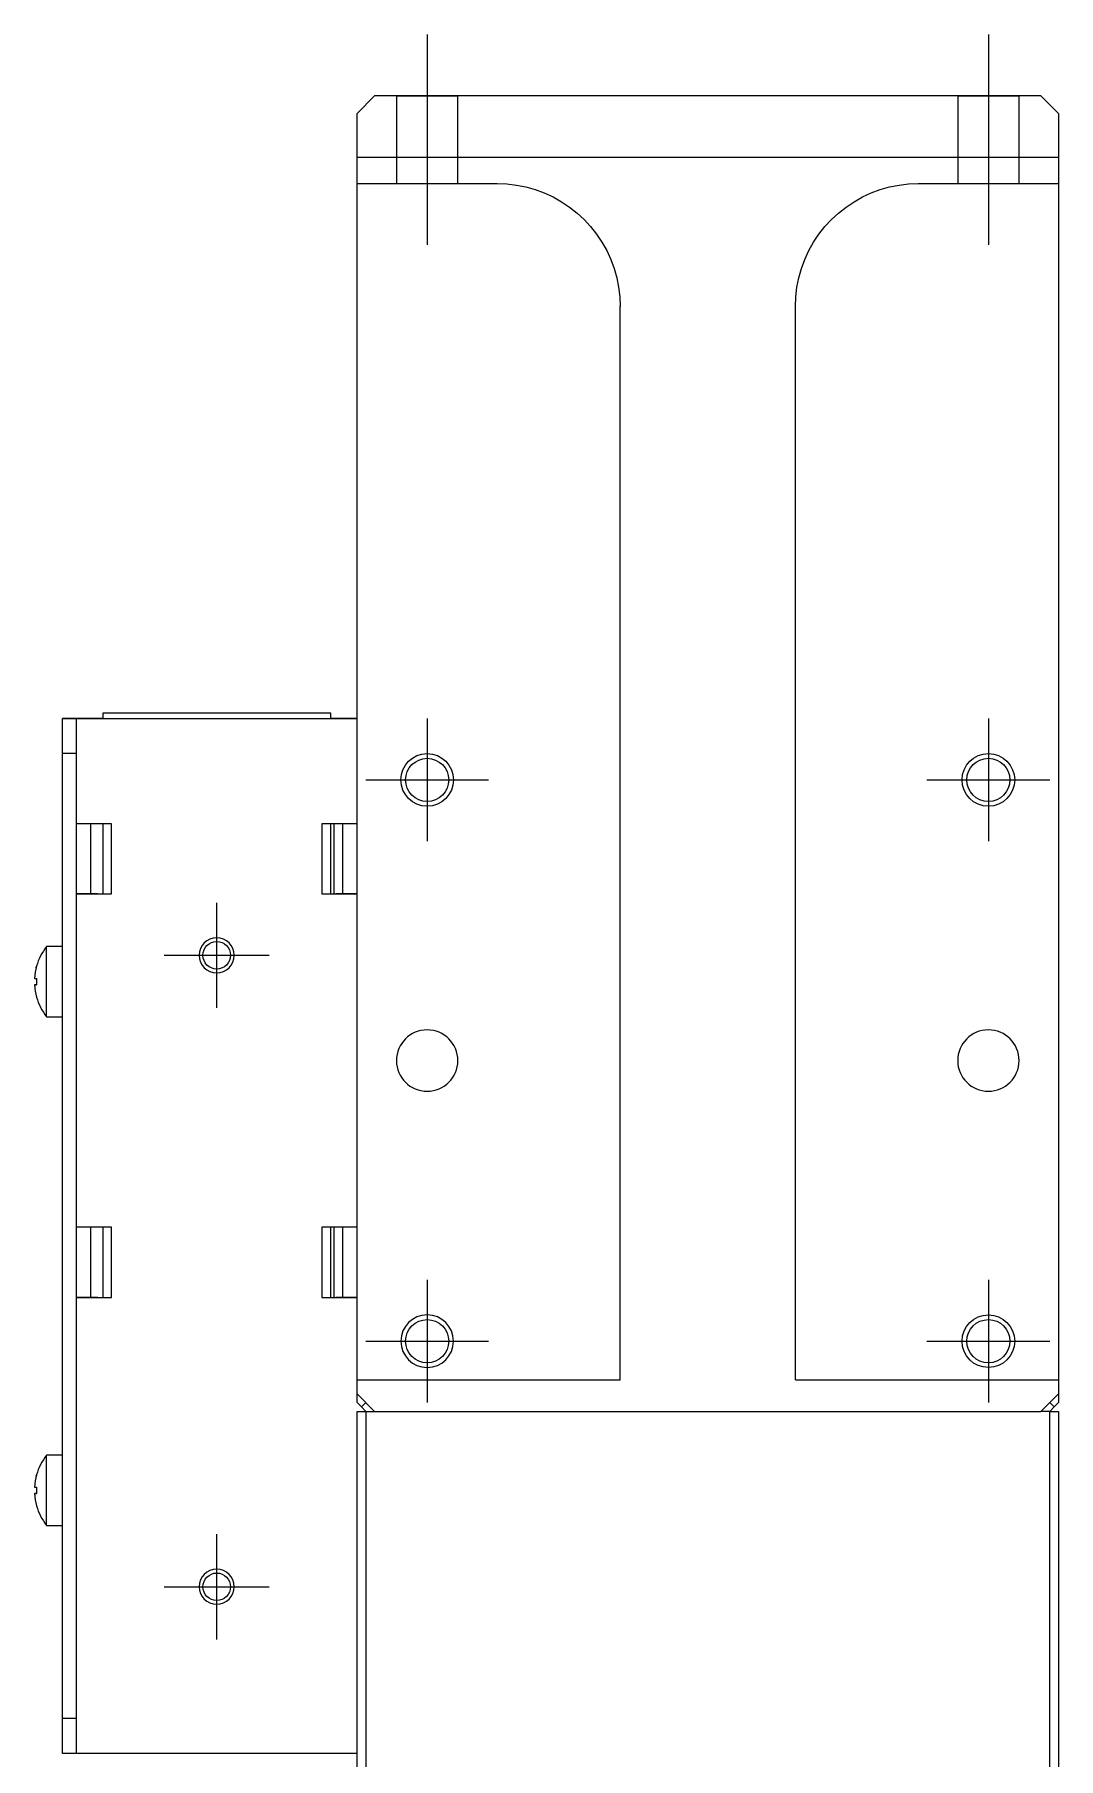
# Model space of a CAD drawing. Extents: x 0 to 634, y -8 to 556.
# Drawn here: x 239.3 to 297.7, y 457.3 to 555.6 of the extents above; entities that cross this region are included whole.
import ezdxf

# ---------------------------------------------------------------- set-up
doc = ezdxf.new("R2010")
doc.units = 0
doc.header["$LTSCALE"] = 0.5
doc.linetypes.add('CENTER', pattern=[50.8, 31.75, -6.35, 6.35, -6.35])
doc.linetypes.add('DASHED', pattern=[19.05, 12.7, -6.35])
for name, color, linetype in [('MSM_CENTER', 1, 'CENTER'), ('MSM_CONTINUOUS', 7, 'CONTINUOUS'), ('MSM_DASHED', 4, 'DASHED'), ('MSM_NARROW', 5, 'CONTINUOUS')]:
    doc.layers.add(name, color=color, linetype=linetype)

msp = doc.modelspace()

# ---------------------------------------------------------------- linework, layer by layer
at = {"layer": 'MSM_CENTER'}
for p, q in [((261.657, 555.584), (261.657, 543.584)), ((293.657, 555.584), (293.657, 543.584)), ((261.657, 516.586), (261.657, 509.586)), ((293.657, 516.586), (293.657, 509.586)), ((258.157, 513.086), (265.157, 513.086)), ((290.157, 513.086), (297.157, 513.086)), ((249.657, 500.086), (249.657, 506.086)), ((246.657, 503.086), (252.657, 503.086)), ((261.657, 484.586), (261.657, 477.586)), ((293.657, 484.586), (293.657, 477.586)), ((258.157, 481.086), (265.157, 481.086)), ((290.157, 481.086), (297.157, 481.086)), ((249.657, 464.086), (249.657, 470.086)), ((246.657, 467.086), (252.657, 467.086))]:
    msp.add_line(p, q, dxfattribs=at)
at = {"layer": 'MSM_CONTINUOUS'}
for p, q in [((257.657, 551.086), (258.657, 552.086)), ((258.657, 552.082), (257.657, 551.082)), ((258.657, 552.086), (258.657, 552.082)), ((296.657, 552.086), (258.657, 552.086)), ((296.657, 552.082), (258.657, 552.082)), ((259.907, 552.085), (259.912, 552.085)), ((259.914, 552.085), (259.907, 552.085)), ((259.907, 552.083), (259.912, 552.083)), ((259.914, 552.083), (259.907, 552.083)), ((259.912, 552.085), (259.928, 552.085)), ((259.912, 552.083), (259.928, 552.083)), ((259.934, 552.085), (259.914, 552.085)), ((259.934, 552.083), (259.914, 552.083)), ((259.928, 552.085), (259.955, 552.085)), ((259.928, 552.083), (259.955, 552.083)), ((259.967, 552.085), (259.934, 552.085)), ((259.967, 552.082), (259.934, 552.083)), ((259.955, 552.085), (259.993, 552.085)), ((259.955, 552.083), (259.993, 552.083)), ((260.012, 552.085), (259.967, 552.085)), ((260.012, 552.082), (259.967, 552.082)), ((259.993, 552.085), (260.04, 552.085)), ((259.993, 552.083), (260.04, 552.083)), ((260.071, 552.085), (260.012, 552.085)), ((260.071, 552.082), (260.012, 552.082)), ((260.04, 552.085), (260.098, 552.085)), ((260.04, 552.083), (260.098, 552.083)), ((260.141, 552.085), (260.071, 552.085)), ((260.141, 552.082), (260.071, 552.082)), ((260.098, 552.085), (260.165, 552.085)), ((260.098, 552.083), (260.165, 552.083)), ((260.223, 552.085), (260.141, 552.085)), ((260.223, 552.082), (260.141, 552.082)), ((260.165, 552.085), (260.241, 552.085)), ((260.165, 552.083), (260.241, 552.083)), ((260.316, 552.085), (260.223, 552.085)), ((260.316, 552.082), (260.223, 552.082)), ((260.241, 552.085), (260.326, 552.085)), ((260.241, 552.083), (260.326, 552.083)), ((260.42, 552.085), (260.316, 552.085)), ((260.42, 552.082), (260.316, 552.082)), ((260.326, 552.085), (260.42, 552.085)), ((260.326, 552.083), (260.42, 552.083)), ((260.42, 552.085), (260.52, 552.085)), ((260.532, 552.085), (260.42, 552.085)), ((260.42, 552.083), (260.52, 552.083)), ((260.532, 552.082), (260.42, 552.082)), ((260.52, 552.085), (260.628, 552.085)), ((260.52, 552.083), (260.628, 552.083)), ((260.653, 552.085), (260.532, 552.085)), ((260.653, 552.082), (260.532, 552.082)), ((260.628, 552.085), (260.743, 552.085)), ((260.628, 552.083), (260.743, 552.083)), ((260.782, 552.085), (260.653, 552.085)), ((260.782, 552.082), (260.653, 552.082)), ((260.743, 552.085), (260.862, 552.085)), ((260.743, 552.083), (260.862, 552.083)), ((260.917, 552.085), (260.782, 552.085)), ((260.917, 552.082), (260.782, 552.082)), ((260.862, 552.085), (260.987, 552.085)), ((260.862, 552.083), (260.987, 552.083)), ((261.058, 552.085), (260.917, 552.085)), ((261.058, 552.082), (260.917, 552.082)), ((260.987, 552.085), (261.116, 552.085)), ((260.987, 552.083), (261.116, 552.083)), ((261.204, 552.085), (261.058, 552.085)), ((261.204, 552.082), (261.058, 552.082)), ((261.116, 552.085), (261.248, 552.085)), ((261.116, 552.083), (261.248, 552.083)), ((261.353, 552.085), (261.204, 552.085)), ((261.353, 552.082), (261.204, 552.082)), ((261.248, 552.085), (261.383, 552.085)), ((261.248, 552.083), (261.383, 552.083)), ((261.504, 552.085), (261.353, 552.085)), ((261.504, 552.082), (261.353, 552.082)), ((261.383, 552.085), (261.52, 552.085)), ((261.383, 552.083), (261.52, 552.083)), ((261.657, 552.085), (261.504, 552.085)), ((261.657, 552.082), (261.504, 552.082)), ((261.52, 552.085), (261.657, 552.085)), ((261.52, 552.083), (261.794, 552.083)), ((261.657, 552.085), (261.794, 552.085)), ((261.809, 552.085), (261.657, 552.085)), ((261.809, 552.082), (261.657, 552.082)), ((261.794, 552.085), (261.931, 552.085)), ((261.794, 552.083), (261.931, 552.083)), ((261.961, 552.085), (261.809, 552.085)), ((261.961, 552.082), (261.809, 552.082)), ((261.931, 552.085), (262.065, 552.085)), ((261.931, 552.083), (262.065, 552.083)), ((262.11, 552.085), (261.961, 552.085)), ((262.11, 552.082), (261.961, 552.082)), ((262.065, 552.085), (262.198, 552.085)), ((262.065, 552.083), (262.198, 552.083)), ((262.255, 552.085), (262.11, 552.085)), ((262.255, 552.082), (262.11, 552.082)), ((262.198, 552.085), (262.327, 552.085)), ((262.198, 552.083), (262.327, 552.083)), ((262.397, 552.085), (262.255, 552.085)), ((262.397, 552.082), (262.255, 552.082)), ((262.327, 552.085), (262.451, 552.085)), ((262.327, 552.083), (262.451, 552.083)), ((262.532, 552.085), (262.397, 552.085)), ((262.532, 552.082), (262.397, 552.082)), ((262.451, 552.085), (262.571, 552.085)), ((262.451, 552.083), (262.571, 552.083)), ((262.661, 552.085), (262.532, 552.085)), ((262.661, 552.082), (262.532, 552.082)), ((262.571, 552.085), (262.686, 552.085)), ((262.571, 552.083), (262.686, 552.083)), ((262.782, 552.085), (262.661, 552.085)), ((262.782, 552.082), (262.661, 552.082)), ((262.686, 552.085), (262.793, 552.085)), ((262.686, 552.083), (262.793, 552.083)), ((262.894, 552.085), (262.782, 552.085)), ((262.894, 552.082), (262.782, 552.082)), ((262.793, 552.085), (262.894, 552.085)), ((262.793, 552.083), (262.894, 552.083)), ((262.894, 552.085), (262.988, 552.085)), ((262.998, 552.085), (262.894, 552.085)), ((262.894, 552.083), (262.988, 552.083)), ((262.998, 552.082), (262.894, 552.082)), ((262.988, 552.085), (263.073, 552.085)), ((262.988, 552.083), (263.073, 552.083)), ((263.09, 552.085), (262.998, 552.085)), ((263.09, 552.082), (262.998, 552.082)), ((263.073, 552.085), (263.149, 552.085)), ((263.073, 552.083), (263.149, 552.083)), ((263.172, 552.085), (263.09, 552.085)), ((263.172, 552.082), (263.09, 552.082)), ((263.149, 552.085), (263.216, 552.085)), ((263.149, 552.083), (263.216, 552.083)), ((263.243, 552.085), (263.172, 552.085)), ((263.243, 552.082), (263.172, 552.082)), ((263.216, 552.085), (263.274, 552.085)), ((263.216, 552.083), (263.274, 552.083)), ((263.301, 552.085), (263.243, 552.085)), ((263.301, 552.082), (263.243, 552.082)), ((263.274, 552.085), (263.321, 552.085)), ((263.274, 552.083), (263.321, 552.083)), ((263.347, 552.085), (263.301, 552.085)), ((263.347, 552.082), (263.301, 552.082)), ((263.321, 552.085), (263.359, 552.085)), ((263.321, 552.083), (263.359, 552.083)), ((263.38, 552.085), (263.347, 552.085)), ((263.38, 552.083), (263.347, 552.082)), ((263.359, 552.085), (263.385, 552.085)), ((263.359, 552.083), (263.385, 552.083)), ((263.4, 552.085), (263.38, 552.085)), ((263.4, 552.083), (263.38, 552.083)), ((263.385, 552.085), (263.402, 552.085)), ((263.385, 552.083), (263.402, 552.083)), ((263.407, 552.085), (263.4, 552.085)), ((263.407, 552.083), (263.4, 552.083)), ((263.402, 552.085), (263.407, 552.085)), ((263.402, 552.083), (263.407, 552.083)), ((291.907, 552.085), (291.912, 552.085)), ((291.914, 552.085), (291.907, 552.085)), ((291.907, 552.083), (291.912, 552.083)), ((291.912, 552.083), (291.907, 552.083)), ((291.912, 552.085), (291.928, 552.085)), ((291.912, 552.083), (291.928, 552.083)), ((291.928, 552.083), (291.912, 552.083)), ((291.934, 552.085), (291.914, 552.085)), ((291.928, 552.085), (291.955, 552.085)), ((291.928, 552.083), (291.955, 552.083)), ((291.955, 552.082), (291.928, 552.083)), ((291.967, 552.085), (291.934, 552.085)), ((291.955, 552.085), (291.993, 552.085)), ((291.955, 552.083), (291.993, 552.083)), ((291.993, 552.082), (291.955, 552.082)), ((292.012, 552.085), (291.967, 552.085)), ((291.993, 552.085), (292.04, 552.085)), ((291.993, 552.083), (292.04, 552.083)), ((292.04, 552.082), (291.993, 552.082)), ((292.071, 552.085), (292.012, 552.085)), ((292.04, 552.085), (292.098, 552.085)), ((292.04, 552.083), (292.098, 552.083)), ((292.098, 552.082), (292.04, 552.082)), ((292.141, 552.085), (292.071, 552.085)), ((292.098, 552.085), (292.165, 552.085)), ((292.098, 552.083), (292.165, 552.083)), ((292.165, 552.082), (292.098, 552.082)), ((292.223, 552.085), (292.141, 552.085)), ((292.165, 552.085), (292.241, 552.085)), ((292.165, 552.083), (292.241, 552.083)), ((292.241, 552.082), (292.165, 552.082)), ((292.316, 552.085), (292.223, 552.085)), ((292.241, 552.085), (292.326, 552.085)), ((292.241, 552.083), (292.326, 552.083)), ((292.326, 552.082), (292.241, 552.082)), ((292.42, 552.085), (292.316, 552.085)), ((292.326, 552.085), (292.42, 552.085)), ((292.326, 552.083), (292.42, 552.083)), ((292.42, 552.082), (292.326, 552.082)), ((292.42, 552.085), (292.52, 552.085)), ((292.532, 552.085), (292.42, 552.085)), ((292.42, 552.083), (292.52, 552.083)), ((292.52, 552.082), (292.42, 552.082)), ((292.52, 552.085), (292.628, 552.085)), ((292.52, 552.083), (292.628, 552.083)), ((292.628, 552.082), (292.52, 552.082)), ((292.653, 552.085), (292.532, 552.085)), ((292.628, 552.085), (292.743, 552.085)), ((292.628, 552.083), (292.743, 552.083)), ((292.743, 552.082), (292.628, 552.082)), ((292.782, 552.085), (292.653, 552.085)), ((292.743, 552.085), (292.862, 552.085)), ((292.743, 552.083), (292.862, 552.083)), ((292.862, 552.082), (292.743, 552.082)), ((292.917, 552.085), (292.782, 552.085)), ((292.862, 552.085), (292.987, 552.085)), ((292.862, 552.083), (292.987, 552.083)), ((292.987, 552.082), (292.862, 552.082)), ((293.058, 552.085), (292.917, 552.085)), ((292.987, 552.085), (293.116, 552.085)), ((292.987, 552.083), (293.116, 552.083)), ((293.116, 552.082), (292.987, 552.082)), ((293.204, 552.085), (293.058, 552.085)), ((293.116, 552.085), (293.248, 552.085)), ((293.116, 552.083), (293.248, 552.083)), ((293.248, 552.082), (293.116, 552.082)), ((293.353, 552.085), (293.204, 552.085)), ((293.248, 552.085), (293.383, 552.085)), ((293.248, 552.083), (293.383, 552.083)), ((293.383, 552.082), (293.248, 552.082)), ((293.504, 552.085), (293.353, 552.085)), ((293.383, 552.085), (293.52, 552.085)), ((293.383, 552.083), (293.52, 552.083)), ((293.52, 552.082), (293.383, 552.082)), ((293.657, 552.085), (293.504, 552.085)), ((293.52, 552.085), (293.657, 552.085)), ((293.52, 552.083), (293.794, 552.083)), ((293.794, 552.082), (293.52, 552.082)), ((293.657, 552.085), (293.794, 552.085)), ((293.809, 552.085), (293.657, 552.085)), ((293.794, 552.085), (293.931, 552.085)), ((293.794, 552.083), (293.931, 552.083)), ((293.931, 552.082), (293.794, 552.082)), ((293.961, 552.085), (293.809, 552.085)), ((293.931, 552.085), (294.065, 552.085)), ((293.931, 552.083), (294.065, 552.083)), ((294.065, 552.082), (293.931, 552.082)), ((294.11, 552.085), (293.961, 552.085)), ((294.065, 552.085), (294.198, 552.085)), ((294.065, 552.083), (294.198, 552.083)), ((294.198, 552.082), (294.065, 552.082)), ((294.255, 552.085), (294.11, 552.085)), ((294.198, 552.085), (294.327, 552.085)), ((294.198, 552.083), (294.327, 552.083)), ((294.327, 552.082), (294.198, 552.082)), ((294.397, 552.085), (294.255, 552.085)), ((294.327, 552.085), (294.451, 552.085)), ((294.327, 552.083), (294.451, 552.083)), ((294.451, 552.082), (294.327, 552.082)), ((294.532, 552.085), (294.397, 552.085)), ((294.451, 552.085), (294.571, 552.085)), ((294.451, 552.083), (294.571, 552.083)), ((294.571, 552.082), (294.451, 552.082)), ((294.661, 552.085), (294.532, 552.085)), ((294.571, 552.085), (294.686, 552.085)), ((294.571, 552.083), (294.686, 552.083)), ((294.686, 552.082), (294.571, 552.082)), ((294.782, 552.085), (294.661, 552.085)), ((294.686, 552.085), (294.793, 552.085)), ((294.686, 552.083), (294.793, 552.083)), ((294.793, 552.082), (294.686, 552.082)), ((294.894, 552.085), (294.782, 552.085)), ((294.793, 552.085), (294.894, 552.085)), ((294.793, 552.083), (294.894, 552.083)), ((294.894, 552.082), (294.793, 552.082)), ((294.894, 552.085), (294.988, 552.085)), ((294.998, 552.085), (294.894, 552.085)), ((294.894, 552.083), (294.988, 552.083)), ((294.988, 552.082), (294.894, 552.082)), ((294.988, 552.085), (295.073, 552.085)), ((294.988, 552.083), (295.073, 552.083)), ((295.073, 552.082), (294.988, 552.082)), ((295.09, 552.085), (294.998, 552.085)), ((295.073, 552.085), (295.149, 552.085)), ((295.073, 552.083), (295.149, 552.083)), ((295.149, 552.082), (295.073, 552.082)), ((295.172, 552.085), (295.09, 552.085)), ((295.149, 552.085), (295.216, 552.085)), ((295.149, 552.083), (295.216, 552.083)), ((295.216, 552.082), (295.149, 552.082)), ((295.243, 552.085), (295.172, 552.085)), ((295.216, 552.085), (295.274, 552.085)), ((295.216, 552.083), (295.274, 552.083)), ((295.274, 552.082), (295.216, 552.082)), ((295.301, 552.085), (295.243, 552.085)), ((295.274, 552.085), (295.321, 552.085)), ((295.274, 552.083), (295.321, 552.083)), ((295.321, 552.082), (295.274, 552.082)), ((295.347, 552.085), (295.301, 552.085)), ((295.321, 552.085), (295.359, 552.085)), ((295.321, 552.083), (295.359, 552.083)), ((295.359, 552.082), (295.321, 552.082)), ((295.38, 552.085), (295.347, 552.085)), ((295.359, 552.085), (295.385, 552.085)), ((295.359, 552.083), (295.385, 552.083)), ((295.385, 552.083), (295.359, 552.082)), ((295.4, 552.085), (295.38, 552.085)), ((295.385, 552.085), (295.402, 552.085)), ((295.385, 552.083), (295.402, 552.083)), ((295.402, 552.083), (295.385, 552.083)), ((295.407, 552.085), (295.4, 552.085)), ((295.402, 552.085), (295.407, 552.085)), ((295.402, 552.083), (295.407, 552.083)), ((295.407, 552.083), (295.402, 552.083)), ((296.657, 552.082), (296.657, 552.086)), ((296.657, 552.086), (297.657, 551.086)), ((297.657, 551.082), (296.657, 552.082)), ((257.657, 477.586), (257.657, 551.086)), ((297.657, 551.086), (297.657, 477.586)), ((257.657, 548.582), (297.657, 548.582)), ((257.657, 547.082), (265.657, 547.082)), ((265.657, 547.082), (266.206, 547.061)), ((266.206, 547.061), (266.752, 546.996)), ((266.752, 546.996), (267.291, 546.889)), ((267.291, 546.889), (267.82, 546.739)), ((267.82, 546.739), (268.336, 546.549)), ((268.336, 546.549), (268.835, 546.319)), ((286.479, 546.319), (286.978, 546.549)), ((286.978, 546.549), (287.494, 546.739)), ((287.494, 546.739), (288.023, 546.889)), ((288.023, 546.889), (288.562, 546.996)), ((288.562, 546.996), (289.108, 547.061)), ((289.108, 547.061), (289.657, 547.082)), ((289.657, 547.082), (297.657, 547.082)), ((268.835, 546.319), (269.314, 546.051)), ((269.314, 546.051), (269.771, 545.745)), ((269.771, 545.745), (270.203, 545.405)), ((285.111, 545.405), (285.542, 545.745)), ((285.542, 545.745), (285.999, 546.051)), ((285.999, 546.051), (286.479, 546.319)), ((270.203, 545.405), (270.607, 545.032)), ((270.607, 545.032), (270.98, 544.628)), ((270.98, 544.628), (271.32, 544.197)), ((283.994, 544.197), (284.334, 544.628)), ((284.334, 544.628), (284.707, 545.032)), ((284.707, 545.032), (285.111, 545.405)), ((271.32, 544.197), (271.625, 543.74)), ((271.625, 543.74), (271.894, 543.26)), ((283.42, 543.26), (283.688, 543.74)), ((283.688, 543.74), (283.994, 544.197)), ((271.894, 543.26), (272.124, 542.761)), ((272.124, 542.761), (272.314, 542.245)), ((283, 542.245), (283.19, 542.761)), ((283.19, 542.761), (283.42, 543.26)), ((272.314, 542.245), (272.464, 541.716)), ((272.464, 541.716), (272.571, 541.177)), ((282.743, 541.177), (282.85, 541.716)), ((282.85, 541.716), (283, 542.245)), ((272.571, 541.177), (272.635, 540.632)), ((272.635, 540.632), (272.657, 540.082)), ((282.657, 540.082), (282.679, 540.632)), ((282.679, 540.632), (282.743, 541.177)), ((272.657, 478.884), (272.657, 540.085)), ((282.657, 478.884), (282.657, 540.082)), ((240.857, 457.586), (240.857, 516.588)), ((240.861, 516.588), (240.857, 516.588)), ((240.857, 516.586), (241.657, 516.586)), ((240.872, 516.588), (240.861, 516.588)), ((240.89, 516.588), (240.872, 516.588)), ((240.916, 516.588), (240.89, 516.588)), ((240.948, 516.588), (240.916, 516.588)), ((240.988, 516.588), (240.948, 516.588)), ((241.034, 516.588), (240.988, 516.588)), ((241.086, 516.588), (241.034, 516.588)), ((241.144, 516.588), (241.086, 516.588)), ((241.208, 516.588), (241.144, 516.588)), ((241.278, 516.588), (241.208, 516.588)), ((241.352, 516.588), (241.278, 516.588)), ((241.43, 516.588), (241.352, 516.588)), ((241.512, 516.588), (241.43, 516.588)), ((241.598, 516.588), (241.512, 516.588)), ((241.686, 516.588), (241.598, 516.588)), ((241.657, 516.588), (242.157, 516.588)), ((241.657, 457.586), (241.657, 516.588)), ((242.457, 516.587), (241.657, 516.587)), ((241.657, 516.586), (241.661, 516.586)), ((241.661, 516.586), (241.672, 516.586)), ((241.672, 516.586), (241.69, 516.586)), ((241.777, 516.588), (241.686, 516.588)), ((241.69, 516.586), (241.716, 516.586)), ((241.716, 516.586), (241.748, 516.586)), ((241.748, 516.586), (241.788, 516.586)), ((241.869, 516.588), (241.777, 516.588)), ((241.788, 516.586), (241.834, 516.586)), ((241.834, 516.586), (241.886, 516.586)), ((241.963, 516.588), (241.869, 516.588)), ((241.886, 516.586), (241.944, 516.586)), ((241.944, 516.586), (242.008, 516.586)), ((243.157, 516.588), (241.963, 516.588)), ((242.008, 516.586), (242.078, 516.586)), ((242.078, 516.586), (242.152, 516.586)), ((242.152, 516.586), (242.23, 516.586)), ((242.157, 516.588), (243.157, 516.588)), ((242.157, 516.588), (242.157, 516.587)), ((242.23, 516.586), (242.312, 516.586)), ((242.312, 516.586), (242.398, 516.586)), ((242.398, 516.586), (242.486, 516.586)), ((242.457, 516.586), (242.457, 516.587)), ((242.857, 516.586), (242.457, 516.586)), ((242.486, 516.586), (242.577, 516.586)), ((242.577, 516.586), (242.669, 516.586)), ((242.669, 516.586), (242.763, 516.586)), ((242.763, 516.586), (242.857, 516.586)), ((242.857, 516.586), (256.457, 516.586)), ((242.857, 516.586), (256.457, 516.586)), ((256.157, 516.887), (243.157, 516.887)), ((243.157, 516.887), (243.157, 516.586)), ((256.157, 516.886), (243.157, 516.886)), ((256.157, 516.586), (256.157, 516.887)), ((257.657, 516.589), (256.157, 516.589)), ((256.157, 516.588), (257.657, 516.588)), ((256.857, 516.586), (256.457, 516.586)), ((256.457, 516.586), (256.551, 516.586)), ((256.551, 516.586), (256.645, 516.586)), ((256.645, 516.586), (256.737, 516.586)), ((256.737, 516.586), (256.828, 516.586)), ((256.828, 516.586), (256.916, 516.586)), ((256.857, 516.586), (256.857, 516.587)), ((257.657, 516.587), (256.857, 516.587)), ((256.916, 516.586), (257.002, 516.586)), ((257.002, 516.586), (257.084, 516.586)), ((257.084, 516.586), (257.162, 516.586)), ((257.162, 516.586), (257.236, 516.586)), ((257.236, 516.586), (257.305, 516.586)), ((257.305, 516.586), (257.369, 516.586)), ((257.369, 516.586), (257.428, 516.586)), ((257.428, 516.586), (257.48, 516.586)), ((257.48, 516.586), (257.526, 516.586)), ((257.526, 516.586), (257.566, 516.586)), ((257.566, 516.586), (257.598, 516.586)), ((257.598, 516.586), (257.624, 516.586)), ((257.624, 516.586), (257.642, 516.586)), ((257.642, 516.586), (257.653, 516.586)), ((257.653, 516.586), (257.657, 516.586)), ((241.657, 514.586), (240.857, 514.586)), ((241.661, 510.586), (241.657, 510.586)), ((241.672, 510.586), (241.661, 510.586)), ((241.69, 510.586), (241.672, 510.586)), ((241.716, 510.586), (241.69, 510.586)), ((241.748, 510.586), (241.716, 510.586)), ((241.788, 510.586), (241.748, 510.586)), ((241.834, 510.586), (241.788, 510.586)), ((241.886, 510.586), (241.834, 510.586)), ((241.944, 510.586), (241.886, 510.586)), ((242.008, 510.586), (241.944, 510.586)), ((242.078, 510.586), (242.008, 510.586)), ((242.152, 510.586), (242.078, 510.586)), ((242.23, 510.586), (242.152, 510.586)), ((242.312, 510.586), (242.23, 510.586)), ((242.398, 510.586), (242.312, 510.586)), ((242.486, 510.586), (242.398, 510.586)), ((242.457, 510.586), (242.457, 506.586)), ((242.577, 510.586), (242.486, 510.586)), ((242.669, 510.586), (242.577, 510.586)), ((242.763, 510.586), (242.669, 510.586)), ((242.857, 510.586), (242.763, 510.586)), ((243.657, 510.586), (242.857, 510.586)), ((243.157, 510.586), (243.157, 506.586)), ((243.657, 506.586), (243.657, 510.586)), ((255.657, 510.586), (255.657, 506.586)), ((256.457, 510.586), (255.657, 510.586)), ((256.157, 506.586), (256.157, 510.586)), ((256.357, 506.586), (256.357, 510.586)), ((256.551, 510.586), (256.457, 510.586)), ((256.645, 510.586), (256.551, 510.586)), ((256.737, 510.586), (256.645, 510.586)), ((256.828, 510.586), (256.737, 510.586)), ((256.916, 510.586), (256.828, 510.586)), ((256.857, 506.586), (256.857, 510.586)), ((257.002, 510.586), (256.916, 510.586)), ((257.084, 510.586), (257.002, 510.586)), ((257.162, 510.586), (257.084, 510.586)), ((257.236, 510.586), (257.162, 510.586)), ((257.305, 510.586), (257.236, 510.586)), ((257.369, 510.586), (257.305, 510.586)), ((257.428, 510.586), (257.369, 510.586)), ((257.48, 510.586), (257.428, 510.586)), ((257.526, 510.586), (257.48, 510.586)), ((257.566, 510.586), (257.526, 510.586)), ((257.598, 510.586), (257.566, 510.586)), ((257.624, 510.586), (257.598, 510.586)), ((257.642, 510.586), (257.624, 510.586)), ((257.653, 510.586), (257.642, 510.586)), ((257.657, 510.586), (257.653, 510.586)), ((242.457, 506.587), (241.657, 506.587)), ((241.657, 506.586), (241.661, 506.586)), ((241.661, 506.586), (241.672, 506.586)), ((241.672, 506.586), (241.69, 506.586)), ((241.69, 506.586), (241.716, 506.586)), ((241.716, 506.586), (241.748, 506.586)), ((241.748, 506.586), (241.788, 506.586)), ((241.788, 506.586), (241.834, 506.586)), ((241.834, 506.586), (241.886, 506.586)), ((241.886, 506.586), (241.944, 506.586)), ((241.944, 506.586), (242.008, 506.586)), ((242.008, 506.586), (242.078, 506.586)), ((242.078, 506.586), (242.152, 506.586)), ((242.152, 506.586), (242.23, 506.586)), ((242.23, 506.586), (242.312, 506.586)), ((242.312, 506.586), (242.398, 506.586)), ((242.398, 506.586), (242.486, 506.586)), ((242.857, 506.586), (242.457, 506.586)), ((242.486, 506.586), (242.577, 506.586)), ((242.577, 506.586), (242.669, 506.586)), ((242.669, 506.586), (242.763, 506.586)), ((242.763, 506.586), (242.857, 506.586)), ((242.857, 506.586), (243.657, 506.586)), ((242.857, 506.586), (243.657, 506.586)), ((255.657, 506.586), (256.457, 506.586)), ((255.657, 506.586), (256.457, 506.586)), ((256.357, 506.586), (256.857, 506.586)), ((256.857, 506.586), (256.457, 506.586)), ((256.457, 506.586), (256.551, 506.586)), ((256.551, 506.586), (256.645, 506.586)), ((256.645, 506.586), (256.737, 506.586)), ((256.737, 506.586), (256.828, 506.586)), ((256.828, 506.586), (256.916, 506.586)), ((257.657, 506.586), (256.857, 506.586)), ((256.916, 506.586), (257.002, 506.586)), ((257.002, 506.586), (257.084, 506.586)), ((257.084, 506.586), (257.162, 506.586)), ((257.162, 506.586), (257.236, 506.586)), ((257.236, 506.586), (257.305, 506.586)), ((257.305, 506.586), (257.369, 506.586)), ((257.369, 506.586), (257.428, 506.586)), ((257.428, 506.586), (257.48, 506.586)), ((257.48, 506.586), (257.526, 506.586)), ((257.526, 506.586), (257.566, 506.586)), ((257.566, 506.586), (257.598, 506.586)), ((257.598, 506.586), (257.624, 506.586)), ((257.624, 506.586), (257.642, 506.586)), ((257.642, 506.586), (257.653, 506.586)), ((257.653, 506.586), (257.657, 506.586)), ((239.959, 499.587), (239.959, 503.587)), ((240.857, 503.587), (239.959, 503.587)), ((239.387, 502.473), (239.307, 502.123)), ((239.359, 502.368), (239.387, 502.473)), ((239.383, 502.475), (239.387, 502.473)), ((239.307, 502.123), (239.267, 501.767)), ((239.267, 501.767), (239.387, 501.767)), ((239.267, 501.407), (239.307, 501.05)), ((239.387, 501.407), (239.267, 501.407)), ((239.267, 501.407), (239.387, 501.407)), ((239.267, 501.407), (239.387, 501.407)), ((239.267, 501.407), (239.387, 501.407)), ((239.387, 501.767), (239.387, 501.407)), ((239.307, 501.05), (239.387, 500.7)), ((239.383, 500.698), (239.387, 500.701)), ((239.387, 500.7), (239.383, 500.698)), ((239.959, 499.587), (240.857, 499.587)), ((241.661, 487.586), (241.657, 487.586)), ((241.672, 487.586), (241.661, 487.586)), ((241.69, 487.586), (241.672, 487.586)), ((241.716, 487.586), (241.69, 487.586)), ((241.748, 487.586), (241.716, 487.586)), ((241.788, 487.586), (241.748, 487.586)), ((241.834, 487.586), (241.788, 487.586)), ((241.886, 487.586), (241.834, 487.586)), ((241.944, 487.586), (241.886, 487.586)), ((242.008, 487.586), (241.944, 487.586)), ((242.078, 487.586), (242.008, 487.586)), ((242.152, 487.586), (242.078, 487.586)), ((242.23, 487.586), (242.152, 487.586)), ((242.312, 487.586), (242.23, 487.586)), ((242.398, 487.586), (242.312, 487.586)), ((242.486, 487.586), (242.398, 487.586)), ((242.457, 487.586), (242.457, 483.586)), ((242.577, 487.586), (242.486, 487.586)), ((242.669, 487.586), (242.577, 487.586)), ((242.763, 487.586), (242.669, 487.586)), ((243.657, 487.586), (242.763, 487.586)), ((243.157, 487.586), (243.157, 483.586)), ((243.657, 483.586), (243.657, 487.586)), ((256.551, 487.586), (255.657, 487.586)), ((255.657, 487.586), (255.657, 483.586)), ((256.157, 483.586), (256.157, 487.586)), ((256.357, 483.586), (256.357, 487.586)), ((256.645, 487.586), (256.551, 487.586)), ((256.737, 487.586), (256.645, 487.586)), ((256.828, 487.586), (256.737, 487.586)), ((256.916, 487.586), (256.828, 487.586)), ((256.857, 483.586), (256.857, 487.586)), ((257.002, 487.586), (256.916, 487.586)), ((257.084, 487.586), (257.002, 487.586)), ((257.162, 487.586), (257.084, 487.586)), ((257.236, 487.586), (257.162, 487.586)), ((257.305, 487.586), (257.236, 487.586)), ((257.369, 487.586), (257.305, 487.586)), ((257.428, 487.586), (257.369, 487.586)), ((257.48, 487.586), (257.428, 487.586)), ((257.526, 487.586), (257.48, 487.586)), ((257.566, 487.586), (257.526, 487.586)), ((257.598, 487.586), (257.566, 487.586)), ((257.624, 487.586), (257.598, 487.586)), ((257.642, 487.586), (257.624, 487.586)), ((257.653, 487.586), (257.642, 487.586)), ((257.657, 487.586), (257.653, 487.586)), ((242.457, 483.587), (241.657, 483.587)), ((241.657, 483.586), (241.661, 483.586)), ((241.661, 483.586), (241.672, 483.586)), ((241.672, 483.586), (241.69, 483.586)), ((241.69, 483.586), (241.716, 483.586)), ((241.716, 483.586), (241.748, 483.586)), ((241.748, 483.586), (241.788, 483.586)), ((241.788, 483.586), (241.834, 483.586)), ((241.834, 483.586), (241.886, 483.586)), ((241.886, 483.586), (241.944, 483.586)), ((241.944, 483.586), (242.008, 483.586)), ((242.008, 483.586), (242.078, 483.586)), ((242.078, 483.586), (242.152, 483.586)), ((242.152, 483.586), (242.23, 483.586)), ((242.23, 483.586), (242.312, 483.586)), ((242.312, 483.586), (242.398, 483.586)), ((242.398, 483.586), (242.486, 483.586)), ((242.857, 483.586), (242.457, 483.586)), ((242.486, 483.586), (242.577, 483.586)), ((242.577, 483.586), (242.669, 483.586)), ((242.669, 483.586), (242.763, 483.586)), ((242.763, 483.586), (243.657, 483.586)), ((242.857, 483.586), (243.657, 483.586)), ((255.657, 483.586), (256.551, 483.586)), ((255.657, 483.586), (256.457, 483.586)), ((256.357, 483.586), (256.857, 483.586)), ((256.857, 483.586), (256.457, 483.586)), ((256.551, 483.586), (256.645, 483.586)), ((256.645, 483.586), (256.737, 483.586)), ((256.737, 483.586), (256.828, 483.586)), ((256.828, 483.586), (256.916, 483.586)), ((257.657, 483.586), (256.857, 483.586)), ((256.916, 483.586), (257.002, 483.586)), ((257.002, 483.586), (257.084, 483.586)), ((257.084, 483.586), (257.162, 483.586)), ((257.162, 483.586), (257.236, 483.586)), ((257.236, 483.586), (257.305, 483.586)), ((257.305, 483.586), (257.369, 483.586)), ((257.369, 483.586), (257.428, 483.586)), ((257.428, 483.586), (257.48, 483.586)), ((257.48, 483.586), (257.526, 483.586)), ((257.526, 483.586), (257.566, 483.586)), ((257.566, 483.586), (257.598, 483.586)), ((257.598, 483.586), (257.624, 483.586)), ((257.624, 483.586), (257.642, 483.586)), ((257.642, 483.586), (257.653, 483.586)), ((257.653, 483.586), (257.657, 483.586)), ((257.657, 478.884), (272.657, 478.884)), ((282.657, 478.884), (297.657, 478.884)), ((257.657, 478.085), (258.657, 477.085)), ((296.657, 477.085), (297.657, 478.085)), ((257.907, 477.336), (257.657, 477.586)), ((257.657, 477.087), (258.156, 477.087)), ((257.657, 408.085), (257.657, 477.087)), ((257.657, 477.086), (258.157, 477.086)), ((257.907, 477.336), (258.157, 477.586)), ((258.157, 477.086), (257.907, 477.336)), ((258.157, 477.086), (258.157, 455.086)), ((258.157, 477.086), (258.656, 477.086)), ((258.657, 477.085), (296.657, 477.085)), ((297.157, 477.086), (296.658, 477.086)), ((297.157, 477.586), (297.407, 477.336)), ((297.407, 477.336), (297.157, 477.086)), ((297.157, 477.086), (297.657, 477.086)), ((297.157, 455.086), (297.157, 477.086)), ((297.158, 477.087), (297.657, 477.087)), ((297.657, 477.586), (297.407, 477.336)), ((297.657, 477.087), (297.657, 439.586)), ((239.959, 470.587), (239.959, 474.587)), ((240.857, 474.587), (239.959, 474.587)), ((239.307, 473.123), (239.267, 472.767)), ((239.387, 473.473), (239.307, 473.123)), ((239.359, 473.368), (239.387, 473.473)), ((239.383, 473.475), (239.387, 473.473)), ((239.267, 472.767), (239.387, 472.767)), ((239.267, 472.407), (239.307, 472.05)), ((239.387, 472.407), (239.267, 472.407)), ((239.267, 472.407), (239.387, 472.407)), ((239.267, 472.407), (239.387, 472.407)), ((239.267, 472.407), (239.387, 472.407)), ((239.307, 472.05), (239.387, 471.7)), ((239.387, 472.767), (239.387, 472.407)), ((239.383, 471.698), (239.387, 471.701)), ((239.387, 471.7), (239.383, 471.698)), ((239.959, 470.587), (240.857, 470.587)), ((240.857, 459.586), (241.657, 459.586)), ((241.657, 457.586), (240.857, 457.586)), ((241.661, 457.586), (241.657, 457.586)), ((241.672, 457.586), (241.661, 457.586)), ((241.69, 457.586), (241.672, 457.586)), ((241.716, 457.586), (241.69, 457.586)), ((241.748, 457.586), (241.716, 457.586)), ((241.788, 457.586), (241.748, 457.586)), ((241.834, 457.586), (241.788, 457.586)), ((241.886, 457.586), (241.834, 457.586)), ((241.944, 457.586), (241.886, 457.586)), ((242.008, 457.586), (241.944, 457.586)), ((242.078, 457.586), (242.008, 457.586)), ((242.152, 457.586), (242.078, 457.586)), ((242.23, 457.586), (242.152, 457.586)), ((242.312, 457.586), (242.23, 457.586)), ((242.398, 457.586), (242.312, 457.586)), ((242.486, 457.586), (242.398, 457.586)), ((242.577, 457.586), (242.486, 457.586)), ((242.669, 457.586), (242.577, 457.586)), ((242.763, 457.586), (242.669, 457.586)), ((256.551, 457.586), (242.763, 457.586)), ((256.645, 457.586), (256.551, 457.586)), ((256.737, 457.586), (256.645, 457.586)), ((256.828, 457.586), (256.737, 457.586)), ((256.916, 457.586), (256.828, 457.586)), ((257.002, 457.586), (256.916, 457.586)), ((257.084, 457.586), (257.002, 457.586)), ((257.162, 457.586), (257.084, 457.586)), ((257.236, 457.586), (257.162, 457.586)), ((257.305, 457.586), (257.236, 457.586)), ((257.369, 457.586), (257.305, 457.586)), ((257.428, 457.586), (257.369, 457.586)), ((257.48, 457.586), (257.428, 457.586)), ((257.526, 457.586), (257.48, 457.586)), ((257.566, 457.586), (257.526, 457.586)), ((257.598, 457.586), (257.566, 457.586)), ((257.624, 457.586), (257.598, 457.586)), ((257.642, 457.586), (257.624, 457.586)), ((257.653, 457.586), (257.642, 457.586)), ((257.657, 457.586), (257.653, 457.586))]:
    msp.add_line(p, q, dxfattribs=at)
for centre, radius in [((261.657, 513.086), 1.23), ((293.657, 513.086), 1.23), ((249.657, 503.086), 0.783), ((261.657, 481.086), 1.23), ((293.657, 481.086), 1.23), ((249.657, 467.086), 0.783)]:
    msp.add_circle(centre, radius, dxfattribs=at)
at = {"layer": 'MSM_CONTINUOUS', "extrusion": (0, 0, -1)}
for centre in [(-261.657, 497.086), (-293.657, 497.086)]:
    msp.add_circle(centre, 1.75, dxfattribs=at)
at = {"layer": 'MSM_CONTINUOUS'}
for centre, start, end in [((242.457, 501.587), 141.31781, 163.87747), ((242.457, 501.587), 196.12253, 218.68219), ((242.457, 472.587), 141.31781, 163.87747), ((242.457, 472.587), 196.12253, 218.68219)]:
    msp.add_arc(centre, 3.2, start, end, dxfattribs=at)
at = {"layer": 'MSM_DASHED'}
for p, q in [((259.907, 552.084), (259.907, 547.084)), ((263.407, 547.084), (263.407, 552.084)), ((291.907, 552.084), (291.907, 547.084)), ((295.407, 547.084), (295.407, 552.084))]:
    msp.add_line(p, q, dxfattribs=at)
at = {"layer": 'MSM_NARROW'}
for centre in [(261.657, 513.086), (293.657, 513.086), (293.657, 481.086)]:
    msp.add_circle(centre, 1.5, dxfattribs=at)
at = {"layer": 'MSM_NARROW', "extrusion": (0, 0, -1)}
for centre, radius in [((-249.657, 503.086), 1), ((-261.657, 481.086), 1.5), ((-249.657, 467.086), 1)]:
    msp.add_circle(centre, radius, dxfattribs=at)

doc.saveas('drawing.dxf')
